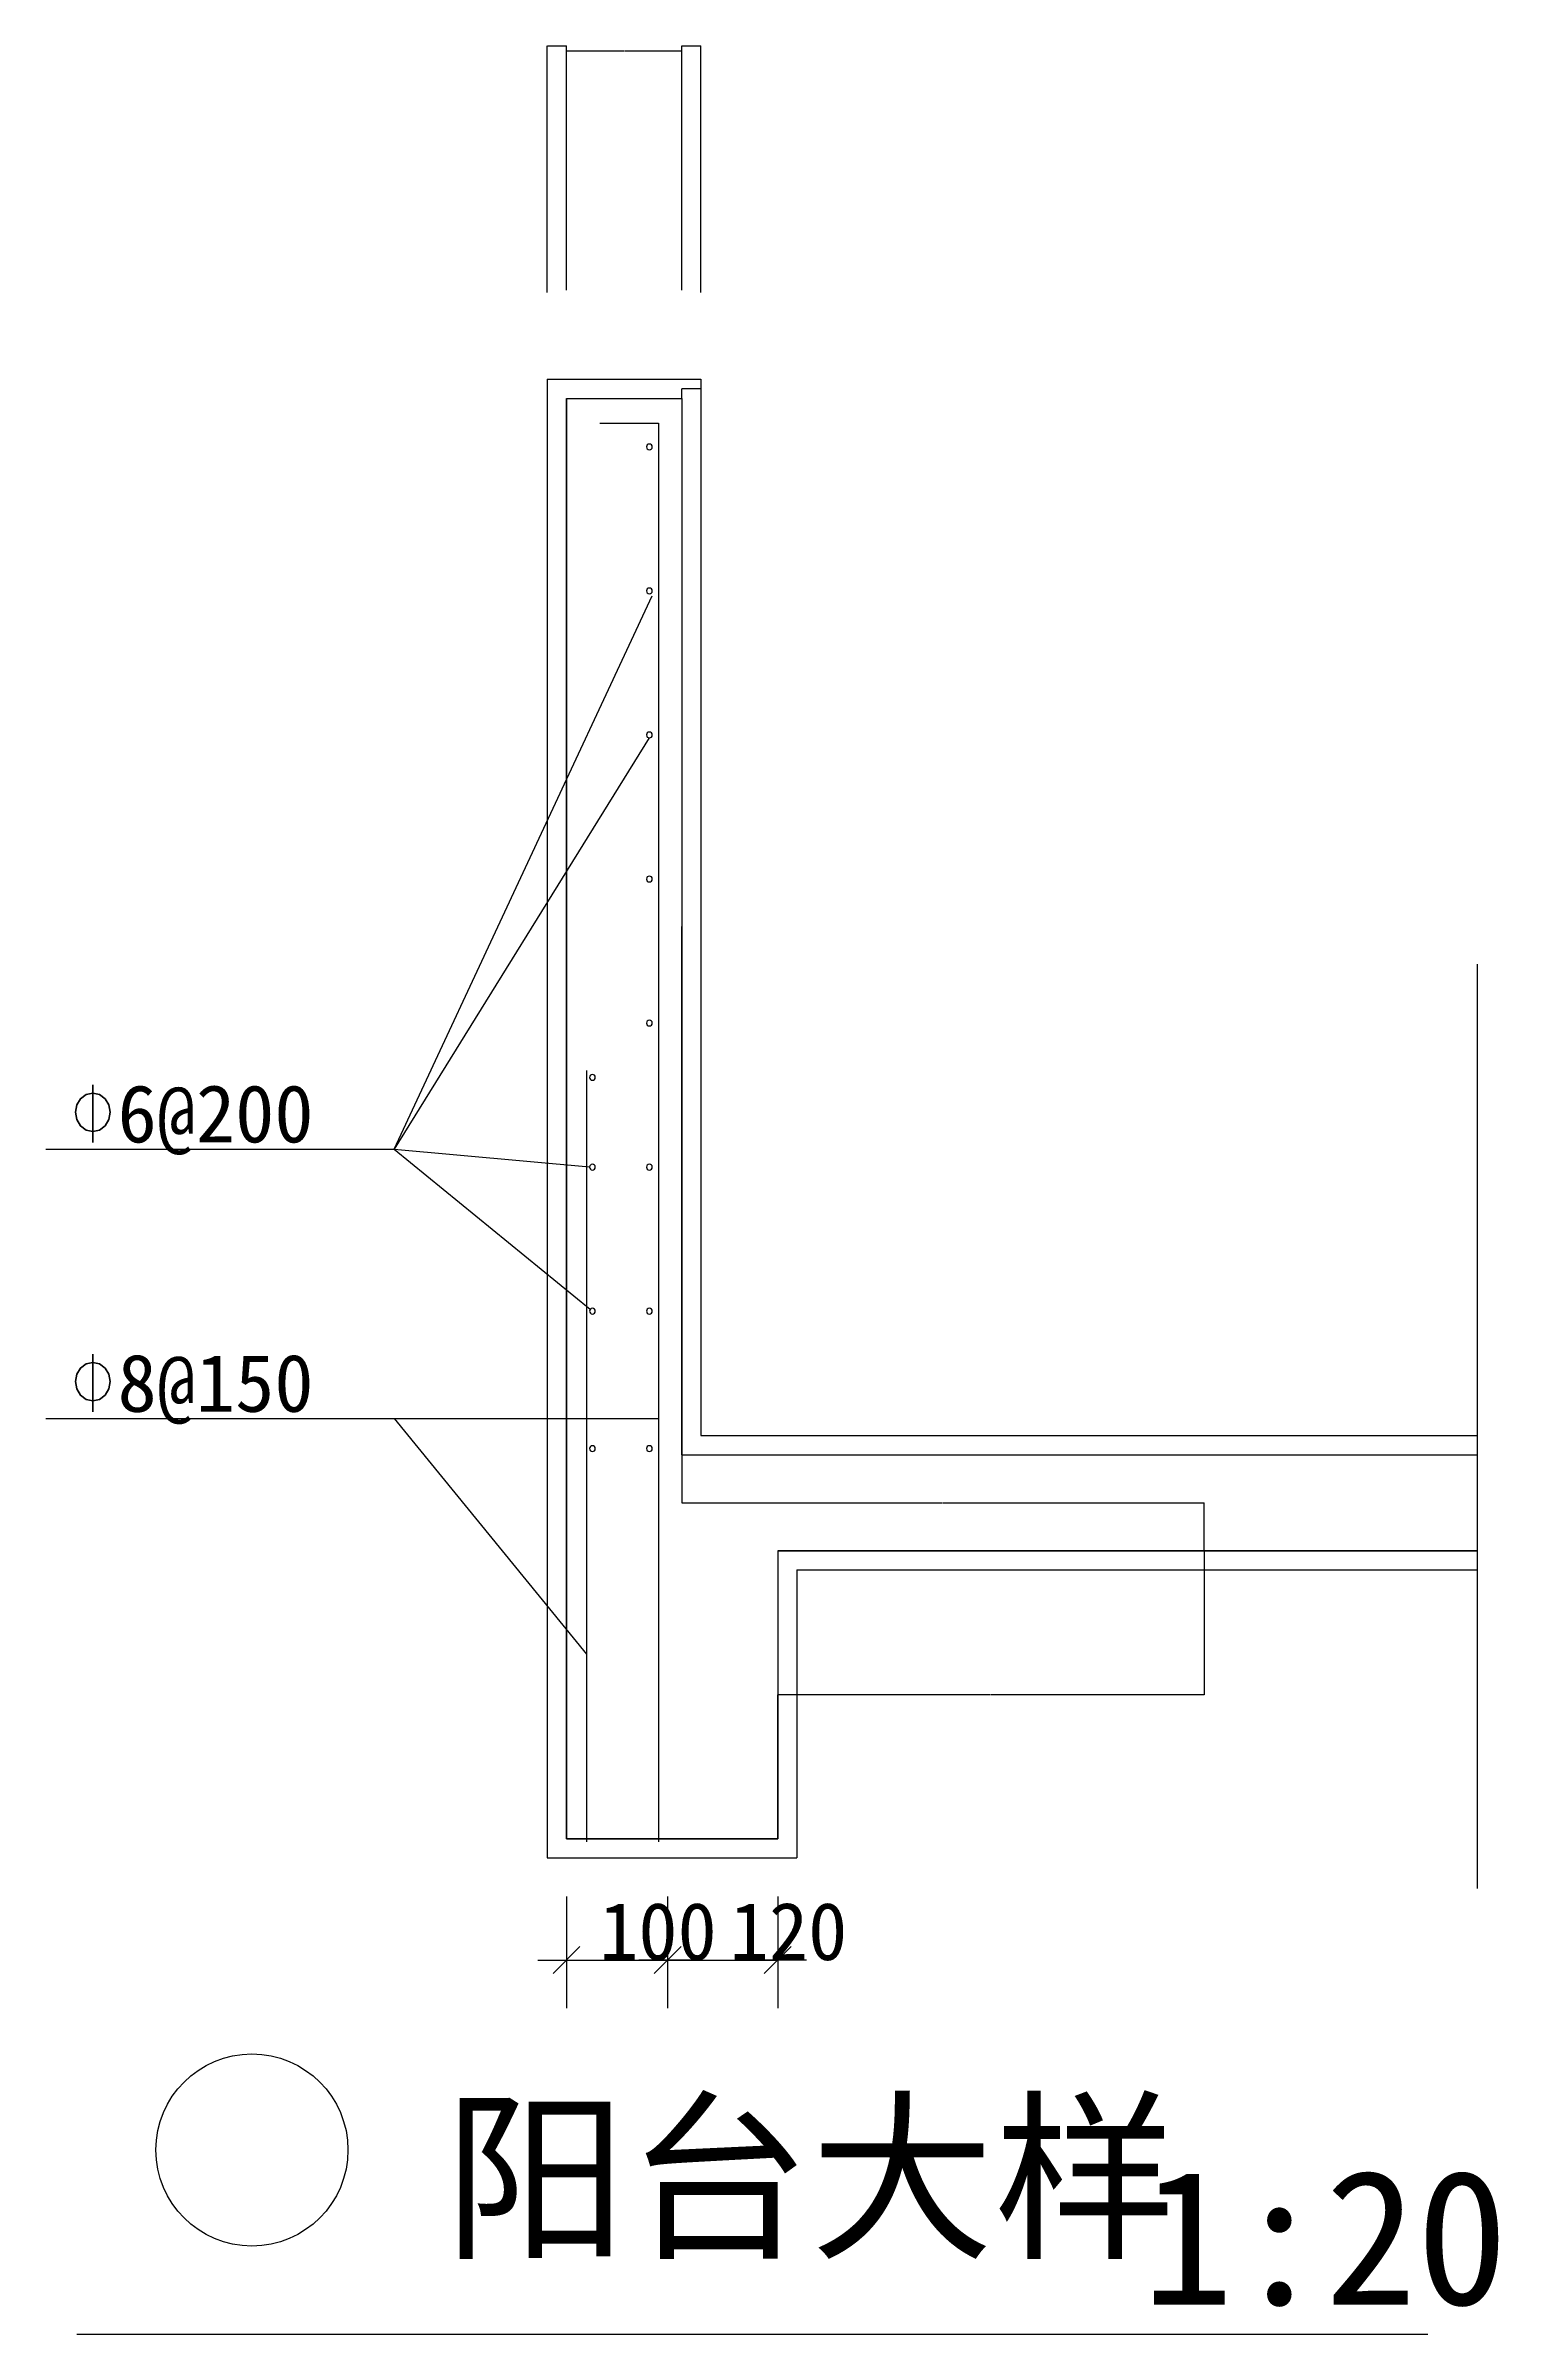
# Model space of a CAD drawing. Header units: metres. Extents: x -3191 to 4372, y -4768 to 7148.
import ezdxf

# ---------------------------------------------------------------- set-up
doc = ezdxf.new("R2010")
doc.units = ezdxf.units.M
for name, color, linetype in [('63', 1, 'Continuous'), ('PUB_WALL', 255, 'Continuous'), ('WALL', 255, 'Continuous')]:
    doc.layers.add(name, color=color, linetype=linetype)
doc.dimstyles.get("Standard").update_dxf_attribs({"dimtxt": 2.5, "dimasz": 2.5, "dimexe": 1.25, "dimexo": 0.625, "dimtad": 1, "dimcen": 2.5, "dimazin": 3, "dimtfac": 1, "dimtmove": 0, "dimatfit": 3})

# ---------------------------------------------------------------- blocks, each defined once
blk = doc.blocks.new('_DIMX')
blk.add_line((-150, 0), (150, 0))
blk.add_lwpolyline([(-70, -70), (70, 70)])
blk = doc.blocks.new('*D1')
for p, q in [((220.4, 5412.03), (220.4, 5362.03)), ((169.4, 5362.03), (120.15, 5362.03)), ((120.4, 5312.03), (120.4, 5362.03)), ((220.65, 5362.03), (171.4, 5362.03))]:
    blk.add_line(p, q)
at = {"layer": 'Defpoints'}
for p in [(220.4, 5412.03), (120.4, 5312.03), (220.4, 5362.03)]:
    blk.add_point(p, dxfattribs=at)
at = {"insert": (170.4, 5362.03), "char_height": 1, "attachment_point": 5}
blk.add_mtext('20', dxfattribs=at)
blk = doc.blocks.new('*D2')
for p, q in [((2840.49, -687.97), (2840.49, -1437.97)), ((1728.945, -1437.97), (620.15, -1437.97)), ((620.4, -2187.97), (620.4, -1437.97)), ((2840.74, -1437.97), (1731.945, -1437.97))]:
    blk.add_line(p, q)
at = {"layer": 'Defpoints'}
for p in [(2840.49, -687.97), (2840.49, -1437.97), (620.4, -2187.97)]:
    blk.add_point(p, dxfattribs=at)
at = {"insert": (1730.445, -1437.97), "char_height": 1, "attachment_point": 5}
blk.add_mtext('300', dxfattribs=at)
blk = doc.blocks.new('*D3')
for p, q in [((120.4, -187.97), (120.4, -437.97)), ((120.65, -437.97), (1478.945, -437.97)), ((1481.945, -437.97), (2840.24, -437.97)), ((2840.49, -687.97), (2840.49, -437.97))]:
    blk.add_line(p, q)
at = {"layer": 'Defpoints'}
for p in [(120.4, -187.97), (120.4, -437.97), (2840.49, -687.97)]:
    blk.add_point(p, dxfattribs=at)
at = {"insert": (1480.445, -437.97), "char_height": 1, "attachment_point": 5}
blk.add_mtext('100', dxfattribs=at)
blk = doc.blocks.new('*D4')
for p, q in [((120.4, 5312.03), (120.4, 2562.03)), ((120.15, 2562.03), (119.9, 2562.03)), ((120.4, -187.97), (120.4, 2562.03)), ((120.4, 2562.03), (120.4, 2562.03)), ((120.65, 2562.03), (120.9, 2562.03))]:
    blk.add_line(p, q)
at = {"layer": 'Defpoints'}
for p in [(120.4, 5312.03), (120.4, 2562.03), (120.4, -187.97)]:
    blk.add_point(p, dxfattribs=at)
at = {"insert": (120.4, 2563.155), "char_height": 1, "attachment_point": 5}
blk.add_mtext('1100', dxfattribs=at)
blk = doc.blocks.new('*D5')
for p, q in [((120.4, 1812.03), (120.4, 812.03)), ((120.15, 812.03), (119.9, 812.03)), ((120.4, -187.97), (120.4, 812.03)), ((120.4, 812.03), (120.4, 812.03)), ((120.65, 812.03), (120.9, 812.03))]:
    blk.add_line(p, q)
at = {"layer": 'Defpoints'}
for p in [(120.4, 1812.03), (120.4, 812.03), (120.4, -187.97)]:
    blk.add_point(p, dxfattribs=at)
at = {"layer": '63', "insert": (120.4, 813.155), "char_height": 1, "attachment_point": 5}
blk.add_mtext('400', dxfattribs=at)
blk = doc.blocks.new('*D6')
for p, q in [((-579.6, 5862.77), (-579.6, 7147.52)), ((-579.35, 7147.52), (-530.6, 7147.52)), ((-528.6, 7147.52), (-479.85, 7147.52)), ((-479.6, 5875.35), (-479.6, 7147.52))]:
    blk.add_line(p, q)
at = {"layer": 'Defpoints'}
for p in [(-579.6, 7147.52), (-579.6, 5862.77), (-479.6, 5875.35)]:
    blk.add_point(p, dxfattribs=at)
at = {"insert": (-529.6, 7147.52), "char_height": 1, "attachment_point": 5}
blk.add_mtext('20', dxfattribs=at)
blk = doc.blocks.new('*D7')
for p, q in [((-479.6, 5875.35), (-479.6, 7122.52)), ((-479.35, 7122.52), (-181.1, 7122.52)), ((-178.1, 7122.52), (120.15, 7122.52)), ((120.4, 5875.35), (120.4, 7122.52))]:
    blk.add_line(p, q)
at = {"layer": 'Defpoints'}
for p in [(-479.6, 7122.52), (-479.6, 5875.35), (120.4, 5875.35)]:
    blk.add_point(p, dxfattribs=at)
at = {"insert": (-179.6, 7122.52), "char_height": 1, "attachment_point": 5}
blk.add_mtext('100', dxfattribs=at)
blk = doc.blocks.new('*D8')
for p, q in [((120.4, 5875.35), (120.4, 7147.52)), ((120.65, 7147.52), (169.4, 7147.52)), ((171.4, 7147.52), (220.15, 7147.52)), ((220.4, 5862.77), (220.4, 7147.52))]:
    blk.add_line(p, q)
at = {"layer": 'Defpoints'}
for p in [(120.4, 7147.52), (120.4, 5875.35), (220.4, 5862.77)]:
    blk.add_point(p, dxfattribs=at)
at = {"insert": (170.4, 7147.52), "char_height": 1, "attachment_point": 5}
blk.add_mtext('20', dxfattribs=at)

msp = doc.modelspace()

# ---------------------------------------------------------------- linework, layer by layer
for p, q in [((-579.6, 5412.03), (-579.6, -2287.97)), ((-579.6, 5412.03), (220.4, 5412.03)), ((220.4, 5412.03), (220.4, -87.97)), ((-579.6, 3412.03), (-579.6, 3412.03)), ((-579.6, 3412.03), (-579.6, 2712.03)), ((-579.6, 2712.03), (-579.6, 2712.03)), ((4262.9, 2366.74), (4262.9, -2447.54)), ((220.4, -87.97), (4262.9, -87.97)), ((720.4, -787.97), (4262.9, -787.97)), ((720.4, -787.97), (720.4, -2287.97)), ((-579.6, -2287.97), (720.4, -2287.97)), ((-479.6, -2487.97), (-479.6, -3069.35)), ((46.71, -2487.97), (46.71, -3069.35)), ((620.4, -2487.97), (620.4, -3069.35)), ((-480.6, -2819.35), (-481.6, -2819.35)), ((-479.6, -2819.35), (120.4, -2819.35)), ((119.4, -2819.35), (118.4, -2819.35)), ((120.4, -2819.35), (620.4, -2819.35)), ((121.4, -2819.35), (122.4, -2819.35)), ((621.4, -2819.35), (622.4, -2819.35))]:
    msp.add_line(p, q)
msp.add_lwpolyline([(-3028.95, -4767.73), (4004.95, -4767.73)])
msp.add_circle((-2117.61, -3808.33), 500)
at = {"layer": '63'}
for p, q in [((-1377.21, 1402.61), (-32.96, 4283.55)), ((-49.13, 3544.39), (-1377.21, 1402.61)), ((-3191.21, 1402.61), (-1377.21, 1402.61)), ((-1377.21, 1402.61), (-356.4, 569.05)), ((-1377.21, 1402.61), (-359.75, 1310.84)), ((-3191.21, 0), (-1377.21, 0)), ((-1377.21, 0), (0, 0)), ((-1377.21, 0), (-375.4, -1226.95))]:
    msp.add_line(p, q, dxfattribs=at)
for points in [[(-306.68, 5183.12), (0, 5183.12), (0, -2204.39)], [(-375.4, 1812.03), (-375.4, -2204.39)]]:
    msp.add_lwpolyline(points, dxfattribs=at)
for points in [[(-63.21, 5059.48, 1), (-32.96, 5059.48, 1)], [(-63.21, 4309.48, 1), (-32.96, 4309.48, 1)], [(-63.21, 3559.48, 1), (-32.96, 3559.48, 1)], [(-63.21, 2809.48, 1), (-32.96, 2809.48, 1)], [(-63.21, 2059.48, 1), (-32.96, 2059.48, 1)], [(-359.81, 1776.62, 1), (-329.56, 1776.62, 1)], [(-359.81, 1309.48, 1), (-329.56, 1309.48, 1)], [(-63.21, 1309.48, 1), (-32.96, 1309.48, 1)], [(-359.81, 559.48, 1), (-329.56, 559.48, 1)], [(-63.21, 559.48, 1), (-32.96, 559.48, 1)], [(-359.81, -156.55, 1), (-329.56, -156.55, 1)], [(-63.21, -156.55, 1), (-32.96, -156.55, 1)]]:
    msp.add_lwpolyline(points, format="xyb", close=True, dxfattribs=at)
at = {"layer": 'PUB_WALL'}
for p, q in [((-479.6, 5312.03), (-479.6, -2187.97)), ((-479.6, 5312.03), (120.4, 5312.03)), ((120.4, 5312.03), (120.4, -187.97)), ((-479.6, 3312.03), (-479.6, 3312.03)), ((-479.6, 3312.03), (-479.6, 2812.03)), ((-479.6, 2812.03), (-479.6, 2812.03)), ((120.4, -187.97), (4262.9, -187.97)), ((620.4, -687.97), (4262.9, -687.97)), ((620.4, -687.97), (620.4, -2187.97)), ((-479.6, -2187.97), (620.4, -2187.97))]:
    msp.add_line(p, q, dxfattribs=at)
msp.add_lwpolyline([(4262.9, -687.97), (620.4, -687.97), (620.4, -2187.97), (-479.6, -2187.97), (-479.6, 5312.03), (120.4, 5312.03), (120.4, -187.97), (4262.9, -187.97)], dxfattribs=at)
at = {"layer": 'WALL'}
for p, q in [((-479.6, 5312.03), (-479.6, -2187.97)), ((-479.6, 5312.03), (120.4, 5312.03)), ((120.4, 5312.03), (120.4, -187.97)), ((-479.6, 3312.03), (-479.6, 3312.03)), ((-479.6, 3312.03), (-479.6, 2812.03)), ((-479.6, 2812.03), (-479.6, 2812.03)), ((120.4, -187.97), (4262.9, -187.97)), ((620.4, -687.97), (4262.9, -687.97)), ((620.4, -687.97), (620.4, -2187.97)), ((-479.6, -2187.97), (620.4, -2187.97))]:
    msp.add_line(p, q, dxfattribs=at)

# ---------------------------------------------------------------- block references
for p in [(-479.6, -2819.35), (46.71, -2819.35)]:
    msp.add_blockref('_DIMX', p)
at = {"rotation": 180}
for p in [(46.71, -2819.35), (620.4, -2819.35)]:
    msp.add_blockref('_DIMX', p, dxfattribs=at)

# ---------------------------------------------------------------- texts
at = {"attachment_point": 1}
for s, insert, char_height in [('\\A1;100', (-309.56, -2519.35), 300), ('\\A1;120', (370.4, -2519.35), 300), ('\\f宋体|b0|i0|c134|p2;阳台大样', (-1118.81, -3601.42), 700), ('\\f宋体|b0|i0|c134|p2;1:20', (2517.97, -3913.76), 700)]:
    msp.add_mtext(s, dxfattribs=dict(at, insert=insert, char_height=char_height))
at = {"layer": '63'}
for s, p in [('%%1306@200', (-3074.41, 1437.88)), ('%%1308@150', (-3074.41, 35.27))]:
    msp.add_text(s, height=300, dxfattribs=at).set_placement(p)

# ---------------------------------------------------------------- dimensions: what is measured, and where the dimension line sits
for base, p1, p2, text, picture, middle in [((-579.6, 7147.52), (-579.6, 5862.77), (-479.6, 5875.35), '20', '*D6', (-529.6, 7147.52)), ((-479.6, 7122.52), (-479.6, 5875.35), (120.4, 5875.35), '100', '*D7', (-179.6, 7122.52)), ((120.4, 7147.52), (120.4, 5875.35), (220.4, 5862.77), '20', '*D8', (170.4, 7147.52)), ((220.4, 5362.03), (220.4, 5412.03), (120.4, 5312.03), '20', '*D1', (170.4, 5362.03)), ((120.4, 2562.03), (120.4, 5312.03), (120.4, -187.97), '1100', '*D4', (120.4, 2563.155)), ((120.4, -437.97), (120.4, -187.97), (2840.49, -687.97), '100', '*D3', (1480.445, -437.97)), ((2840.49, -1437.97), (2840.49, -687.97), (620.4, -2187.97), '300', '*D2', (1730.445, -1437.97))]:
    dim = msp.add_linear_dim(base=base, p1=p1, p2=p2, text=text, dimstyle='Standard')
    dim.commit()
    dim.dimension.update_dxf_attribs({"geometry": picture, "text_midpoint": middle})
dim = msp.add_linear_dim(base=(120.4, 812.03), p1=(120.4, -187.97), p2=(120.4, 1812.03), text='400', dimstyle='Standard', dxfattribs=at)
dim.commit()
dim.dimension.update_dxf_attribs({"geometry": '*D5', "text_midpoint": (120.4, 813.155)})

doc.saveas('drawing.dxf')
